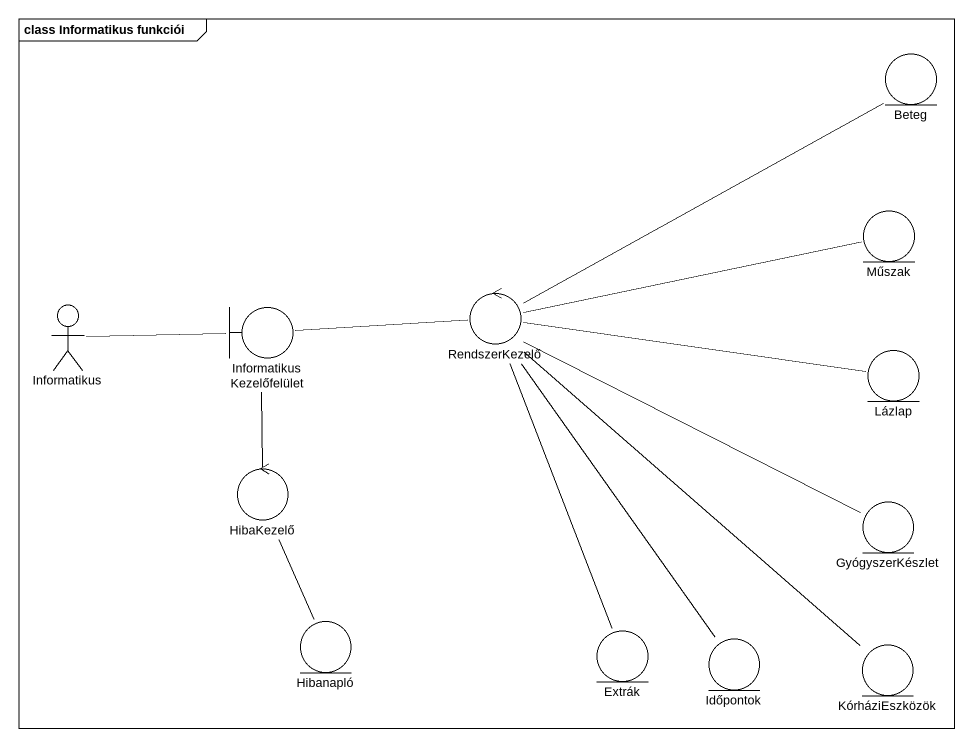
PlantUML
@startuml
mainframe class Informatikus funkciói
entity Beteg
entity Műszak
control RendszerKezelő
actor Informatikus
boundary InformatikusKezelőfelület
entity Lázlap
control HibaKezelő
entity GyógyszerKészlet
entity Hibanapló
entity Extrák
entity Időpontok
entity KórháziEszközök
RendszerKezelő -right- Beteg
RendszerKezelő -right- Műszak
RendszerKezelő -right- Lázlap
RendszerKezelő -right- GyógyszerKészlet
RendszerKezelő -- Extrák
RendszerKezelő -- Időpontok
RendszerKezelő -- KórháziEszközök
Informatikus -right- InformatikusKezelőfelület
InformatikusKezelőfelület -right- RendszerKezelő
InformatikusKezelőfelület -- HibaKezelő
HibaKezelő -- Hibanapló
@enduml
